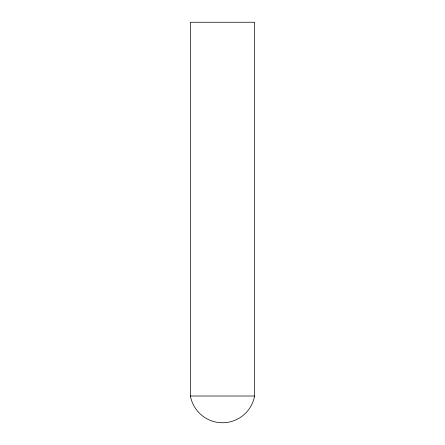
<?xml version="1.0" encoding="UTF-8"?>
<svg xmlns="http://www.w3.org/2000/svg" width="445" height="445" viewBox="0 0 445 445"><rect width="100%" height="100%" fill="white"/><g stroke="black" fill="none" stroke-linecap="round" stroke-linejoin="round"><path stroke-width="0.67" d="M190.41 396.011L254.59 396.011L254.59 22.25L190.41 22.25L190.41 396.011A32.624 32.624 0 0 0 254.59 396.011"/></g></svg>
